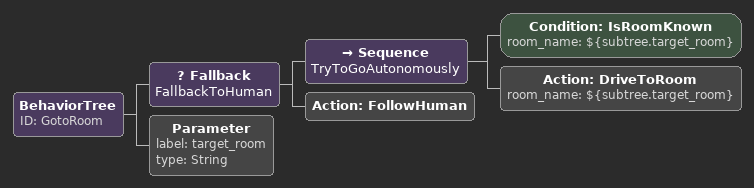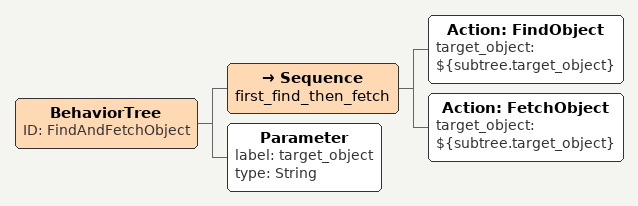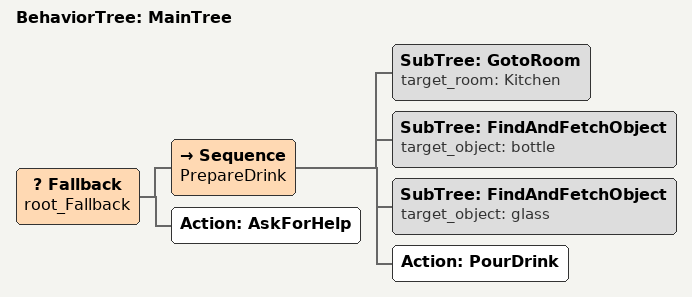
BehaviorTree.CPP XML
<root>

    <!-- This BT provides basic examples of sub-tree and parameters. -->

    <BehaviorTree ID="GotoRoom">
      <Fallback name="FallbackToHuman">
        <Sequence name="TryToGoAutonomously">
          <Condition ID="IsRoomKnown" room_name="${subtree.target_room}"/>
          <Action ID="DriveToRoom" room_name="${subtree.target_room}"/>
        </Sequence>
        <Action ID="FollowHuman"/>
      </Fallback>
      <Parameter label="target_room" type="String"/>
    </BehaviorTree>

    <BehaviorTree ID="FindAndFetchObject">
      <Sequence name="first_find_then_fetch">
        <Action ID="FindObject" target_object="${subtree.target_object}"/>
        <Action ID="FetchObject" target_object="${subtree.target_object}"/>
      </Sequence>
      <Parameter label="target_object" type="String"/>
    </BehaviorTree>

    <BehaviorTree ID="MainTree">
      <Fallback name="root_Fallback">
        <Sequence name="PrepareDrink">
          <SubTree ID="GotoRoom" target_room="Kitchen"/>
          <SubTree ID="FindAndFetchObject" target_object="bottle"/>
          <SubTree ID="FindAndFetchObject" target_object="glass"/>
          <Action ID="PourDrink"/>
        </Sequence>
        <Action ID="AskForHelp"/>
      </Fallback>
    </BehaviorTree>

</root>
